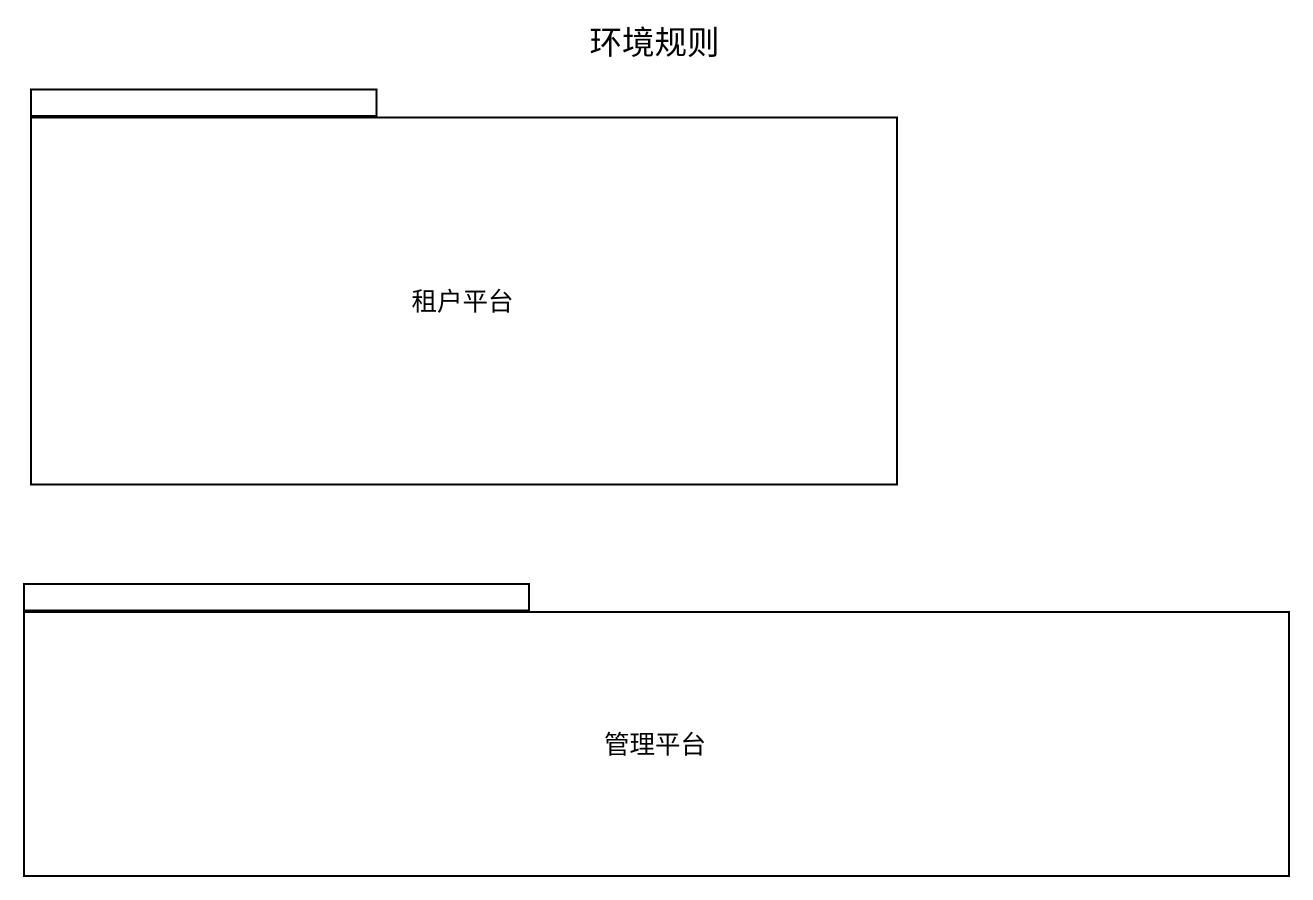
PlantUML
@startuml
title 环境规则
package 租户平台 {
}
package 管理平台 {
}
@enduml
